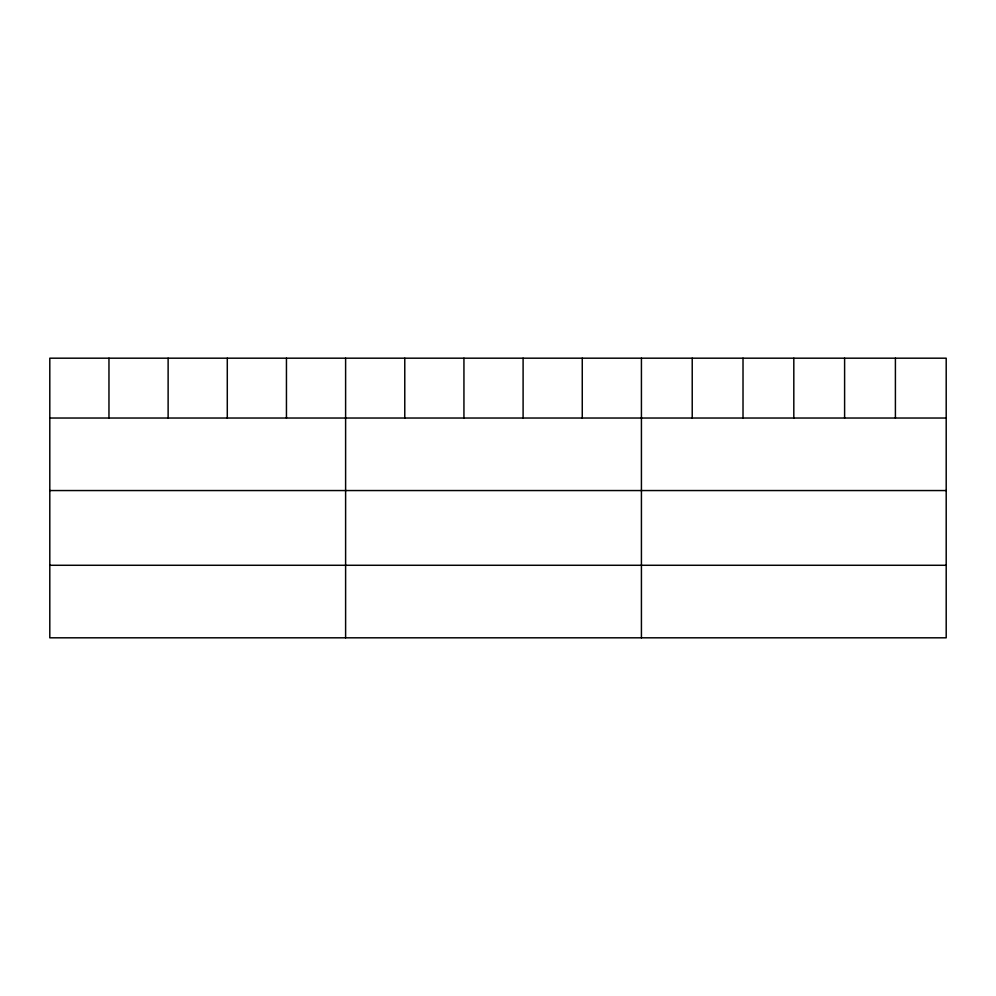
<?xml version="1.0" encoding="UTF-8"?>
<svg xmlns="http://www.w3.org/2000/svg" width="996" height="996" viewBox="0 0 996 996"><rect width="100%" height="100%" fill="white"/><g stroke="black" fill="none" stroke-linecap="round" stroke-linejoin="round"><path stroke-width="1.49" d="M946.2 418.034L946.2 637.813L49.8 637.813L49.8 358.187L946.2 358.187L946.2 418.034L49.8 418.034M49.8 490.555L946.2 490.555M49.8 565.28L946.2 565.28M895.404 358.187L895.404 418.034M844.608 358.187L844.608 418.034M793.812 358.187L793.812 418.034M743.016 358.187L743.016 418.034M692.22 358.187L692.22 418.034M641.424 358.187L641.424 637.813M582.262 358.187L582.262 418.034M523.099 358.187L523.099 418.034M463.937 358.187L463.937 418.034M404.774 358.187L404.774 418.034M345.612 358.187L345.612 637.813M286.45 358.187L286.45 418.034M227.287 358.187L227.287 418.034M168.125 358.187L168.125 418.034M108.962 358.187L108.962 418.034"/></g></svg>
